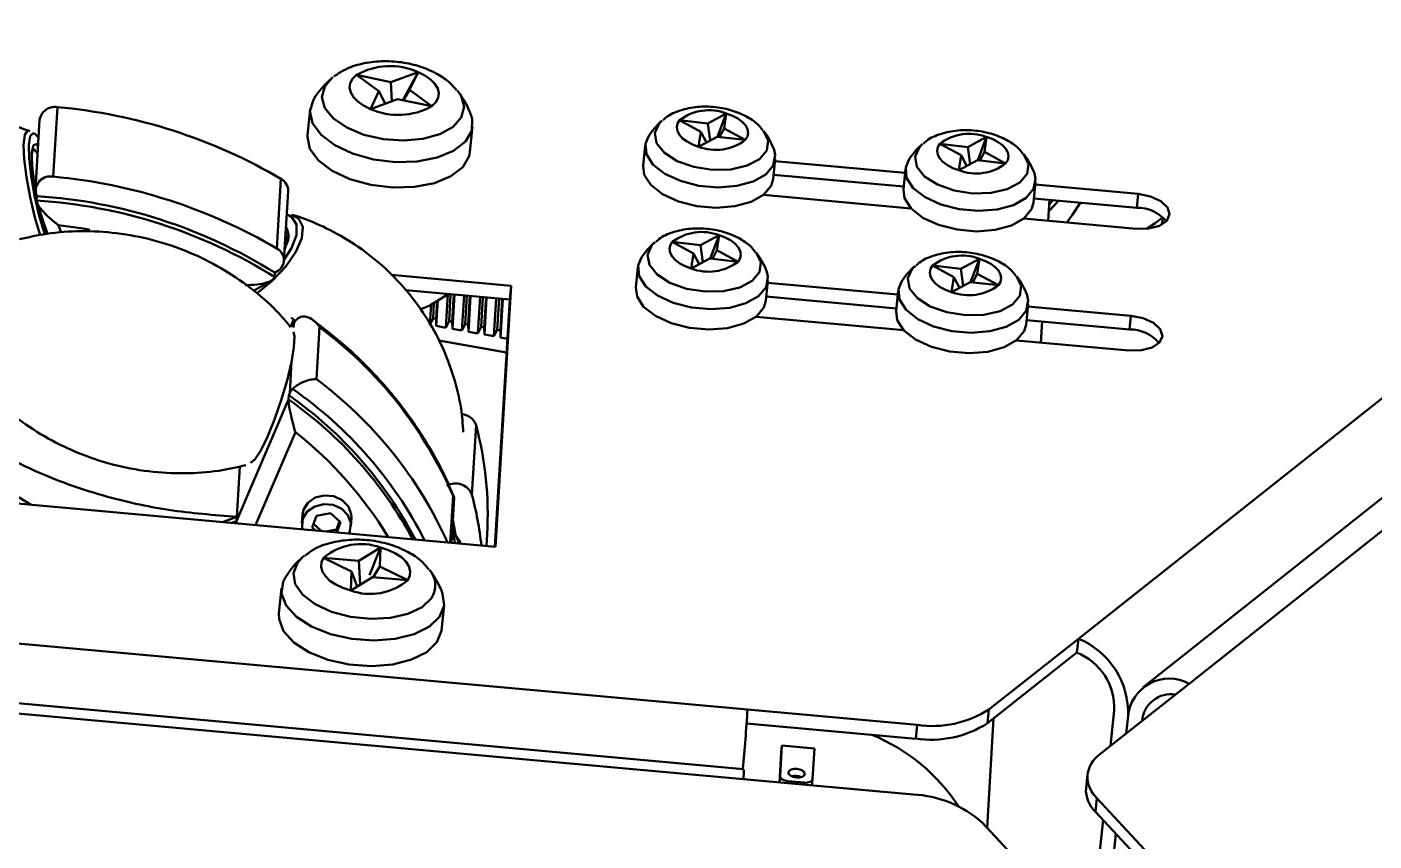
# Model space of a CAD drawing. Header units: millimetres. Extents: x 263 to 2983, y 441 to 2500.
# Drawn here: x 1960.1 to 2042.5, y 1750.5 to 1800.4 of the extents above; entities that cross this region are included whole.
import ezdxf

# ---------------------------------------------------------------- set-up
doc = ezdxf.new("R2010")
doc.units = ezdxf.units.MM
doc.header["$LTSCALE"] = 0.5
doc.layers.add('BOL', color=7, linetype='Continuous', lineweight=50)

msp = doc.modelspace()

# ---------------------------------------------------------------- linework, layer by layer
at = {"layer": 'BOL'}
for p, q in [((2071.721, 1800.35), (2024.44, 1762.925)), ((1982.35, 1796.981), (1984.022, 1797.591)), ((1984.022, 1797.591), (1983.099, 1795.872)), ((1984.022, 1797.591), (1983.503, 1796.504)), ((1978.816, 1797.277), (1978.725, 1797.203)), ((1981.62, 1796.415), (1980.255, 1797.413)), ((1980.255, 1797.413), (1982.35, 1796.981)), ((1982.35, 1796.981), (1982.423, 1795.811)), ((2075.665, 1797.366), (2028.383, 1759.941)), ((1981.102, 1795.329), (1981.62, 1796.415)), ((1982.773, 1795.939), (1981.102, 1795.329)), ((1981.62, 1796.415), (1982.01, 1795.661)), ((1984.868, 1795.507), (1982.773, 1795.939)), ((1983.503, 1796.504), (1983.136, 1795.864)), ((1983.503, 1796.504), (1984.868, 1795.507)), ((1986.469, 1796.407), (1986.421, 1796.467)), ((1961.95, 1795.448), (1961.696, 1791.191)), ((1977.415, 1795.288), (1977.254, 1793.727)), ((2001.751, 1794.447), (2002.89, 1795.06)), ((2002.89, 1795.06), (2002.354, 1793.634)), ((2002.89, 1795.06), (2002.756, 1794.146)), ((1960.86, 1794.667), (1960.607, 1790.409)), ((1987.202, 1792.705), (1987.362, 1794.265)), ((1998.972, 1794.636), (1998.779, 1794.442)), ((2001.326, 1793.939), (2000.029, 1794.646)), ((2000.029, 1794.646), (2001.751, 1794.447)), ((2001.751, 1794.447), (2001.892, 1793.4)), ((2002.756, 1794.146), (2002.483, 1793.619)), ((2002.756, 1794.146), (2004.053, 1793.439)), ((2001.192, 1793.024), (2001.326, 1793.939)), ((2002.332, 1793.637), (2001.192, 1793.024)), ((2001.326, 1793.939), (2001.67, 1793.281)), ((2004.053, 1793.439), (2002.332, 1793.637)), ((2017.682, 1793.005), (2018.822, 1793.618)), ((2018.822, 1793.618), (2018.286, 1792.192)), ((2018.822, 1793.618), (2018.688, 1792.704)), ((1960.698, 1793.166), (1960.768, 1793.111)), ((1997.924, 1793.104), (1997.795, 1791.856)), ((2014.904, 1793.194), (2014.711, 1793)), ((2017.258, 1792.497), (2015.961, 1793.204)), ((2015.961, 1793.204), (2017.682, 1793.005)), ((2017.124, 1791.582), (2017.258, 1792.497)), ((2017.258, 1792.497), (2017.602, 1791.839)), ((2017.682, 1793.005), (2017.824, 1791.958)), ((2018.688, 1792.704), (2018.415, 1792.177)), ((2018.688, 1792.704), (2019.985, 1791.997)), ((2005.753, 1791.038), (2005.882, 1792.286)), ((2005.867, 1792.147), (2013.831, 1791.426)), ((2018.264, 1792.195), (2017.124, 1791.582)), ((2019.985, 1791.997), (2018.264, 1792.195)), ((1975.38, 1786.794), (1975.634, 1791.052)), ((2005.781, 1791.305), (2013.745, 1790.584)), ((2013.856, 1791.662), (2013.727, 1790.414)), ((1960.615, 1790.547), (1960.582, 1790.539)), ((1960.69, 1789.999), (1960.645, 1790.129)), ((1975.815, 1786.045), (1976.069, 1790.303)), ((2014.193, 1789.253), (2005.16, 1790.07)), ((2021.685, 1789.596), (2021.814, 1790.844)), ((2021.799, 1790.705), (2028.096, 1790.135)), ((2028.096, 1790.135), (2028.009, 1789.293)), ((1960.674, 1789.733), (1960.69, 1789.999)), ((1960.697, 1789.602), (1961.347, 1787.7)), ((2021.713, 1789.863), (2028.009, 1789.293)), ((2022.585, 1788.493), (2022.662, 1789.777)), ((2022.872, 1789.758), (2022.644, 1789.475)), ((1960.842, 1788.804), (1960.759, 1789.133)), ((1961.176, 1787.662), (1960.842, 1788.804)), ((1961.035, 1788.591), (1961.042, 1788.593)), ((1976.131, 1788.812), (1975.983, 1788.867)), ((2027.969, 1788.006), (2021.092, 1788.628)), ((1962.009, 1788.228), (1962.169, 1787.761)), ((2001.306, 1786.996), (2002.446, 1787.609)), ((2002.446, 1787.609), (2001.909, 1786.183)), ((2002.446, 1787.609), (2002.312, 1786.695)), ((2029.093, 1788.087), (2028.804, 1788.121)), ((1998.528, 1787.185), (1998.335, 1786.991)), ((2000.882, 1786.488), (1999.585, 1787.195)), ((1999.585, 1787.195), (2001.306, 1786.996)), ((2001.306, 1786.996), (2001.447, 1785.95)), ((2000.748, 1785.574), (2000.882, 1786.488)), ((2001.888, 1786.186), (2000.748, 1785.574)), ((2000.882, 1786.488), (2001.226, 1785.83)), ((2003.609, 1785.988), (2001.888, 1786.186)), ((2002.312, 1786.695), (2002.039, 1786.168)), ((2002.312, 1786.695), (2003.609, 1785.988)), ((2017.238, 1785.554), (2018.378, 1786.167)), ((2018.378, 1786.167), (2017.841, 1784.741)), ((2018.378, 1786.167), (2018.244, 1785.253)), ((1975.232, 1785.056), (1975.248, 1785.322)), ((1975.379, 1785.395), (1975.248, 1785.322)), ((1982.374, 1785.177), (1989.718, 1784.512)), ((1997.479, 1785.653), (1997.351, 1784.405)), ((2014.46, 1785.743), (2014.267, 1785.549)), ((2016.814, 1785.046), (2015.517, 1785.753)), ((2015.517, 1785.753), (2017.238, 1785.554)), ((2017.238, 1785.554), (2017.379, 1784.508)), ((2018.244, 1785.253), (2017.971, 1784.726)), ((2018.244, 1785.253), (2019.541, 1784.546)), ((1973.947, 1784.215), (1975.03, 1784.821)), ((1989.718, 1784.512), (1988.766, 1768.546)), ((1989.632, 1783.67), (1989.718, 1784.512)), ((2005.309, 1783.587), (2005.437, 1784.835)), ((2005.423, 1784.696), (2013.387, 1783.975)), ((2016.68, 1784.132), (2016.814, 1785.046)), ((2017.819, 1784.744), (2016.68, 1784.132)), ((2016.814, 1785.046), (2017.158, 1784.388)), ((2019.541, 1784.546), (2017.819, 1784.744)), ((1983.268, 1784.246), (1989.632, 1783.67)), ((1984.748, 1783.304), (1985.759, 1783.948)), ((1984.994, 1783.461), (1984.938, 1782.522)), ((1985.2, 1783.592), (1985.134, 1782.487)), ((1985.232, 1783.613), (1985.139, 1782.055)), ((1985.849, 1784.012), (1985.726, 1781.95)), ((1985.766, 1784.02), (1985.759, 1783.948)), ((1986.018, 1783.997), (1985.919, 1782.347)), ((1986.215, 1783.979), (1986.116, 1782.312)), ((1986.246, 1783.977), (1986.121, 1781.88)), ((1986.836, 1783.923), (1986.708, 1781.775)), ((1987.005, 1783.908), (1986.901, 1782.171)), ((1987.202, 1783.89), (1987.097, 1782.136)), ((1987.233, 1783.887), (1987.103, 1781.704)), ((1987.823, 1783.834), (1987.69, 1781.599)), ((1987.991, 1783.819), (1987.883, 1781.995)), ((1988.189, 1783.801), (1988.079, 1781.96)), ((1988.22, 1783.798), (1988.084, 1781.528)), ((1988.81, 1783.745), (1988.671, 1781.423)), ((1989.632, 1783.67), (1988.73, 1768.549)), ((1988.978, 1783.729), (1988.864, 1781.819)), ((1989.176, 1783.711), (1989.061, 1781.784)), ((1989.206, 1783.709), (1989.066, 1781.352)), ((2005.337, 1783.854), (2013.3, 1783.133)), ((2013.411, 1784.211), (2013.283, 1782.963)), ((1984.158, 1783.065), (1984.748, 1783.304)), ((1984.817, 1783.349), (1984.745, 1782.126)), ((2013.749, 1781.802), (2004.716, 1782.619)), ((2021.241, 1782.145), (2021.369, 1783.393)), ((2021.355, 1783.254), (2027.652, 1782.684)), ((2027.652, 1782.684), (2027.565, 1781.842)), ((1976.394, 1782.41), (1976.218, 1782)), ((1976.383, 1782.343), (1976.236, 1781.999)), ((1976.497, 1782.379), (1976.256, 1782.566)), ((1976.383, 1782.343), (1976.367, 1782.077)), ((1976.421, 1782.203), (1976.367, 1782.077)), ((1976.407, 1781.964), (1976.421, 1782.203)), ((1977.989, 1781.993), (1977.799, 1778.8)), ((1984.745, 1782.126), (1984.938, 1782.522)), ((1984.938, 1782.522), (1985.134, 1782.487)), ((1985.139, 1782.055), (1985.134, 1782.487)), ((1985.726, 1781.95), (1985.139, 1782.055)), ((1985.726, 1781.95), (1985.919, 1782.347)), ((1985.919, 1782.347), (1986.116, 1782.312)), ((1986.121, 1781.88), (1986.116, 1782.312)), ((1986.708, 1781.775), (1986.121, 1781.88)), ((1986.708, 1781.775), (1986.901, 1782.171)), ((1986.901, 1782.171), (1987.097, 1782.136)), ((1987.103, 1781.704), (1987.097, 1782.136)), ((1987.69, 1781.599), (1987.883, 1781.995)), ((1987.883, 1781.995), (1988.079, 1781.96)), ((1988.084, 1781.528), (1988.079, 1781.96)), ((1988.671, 1781.423), (1988.864, 1781.819)), ((1988.864, 1781.819), (1989.061, 1781.784)), ((1989.066, 1781.352), (1989.061, 1781.784)), ((2021.268, 1782.412), (2027.565, 1781.842)), ((2022.141, 1781.042), (2022.218, 1782.326)), ((1989.438, 1780.424), (1985.288, 1781.167)), ((1987.69, 1781.599), (1987.103, 1781.704)), ((1988.671, 1781.423), (1988.084, 1781.528)), ((1989.489, 1781.277), (1989.066, 1781.352)), ((2027.525, 1780.555), (2020.648, 1781.177)), ((1976.167, 1777.945), (1976.283, 1779.895)), ((1976.098, 1777.553), (1976.113, 1777.819)), ((1976.167, 1777.945), (1976.113, 1777.819)), ((1972.918, 1770.122), (1976.098, 1777.553)), ((1976.512, 1775.564), (1974.078, 1769.875)), ((1987.571, 1775.991), (1987.317, 1771.734)), ((1988.766, 1768.546), (1931.013, 1773.773)), ((1972.933, 1770.388), (1973.117, 1773.463)), ((1985.993, 1768.797), (1986.164, 1771.671)), ((1986.069, 1768.79), (1986.233, 1771.542)), ((1972.053, 1770.059), (1972.933, 1770.388)), ((1972.918, 1770.122), (1972.933, 1770.388)), ((1976.946, 1770.515), (1976.915, 1769.983)), ((1977.803, 1770.447), (1977.552, 1769.732)), ((1978.663, 1770.607), (1977.803, 1770.447)), ((1979.272, 1770.054), (1978.663, 1770.607)), ((1979.909, 1769.804), (1979.941, 1770.336)), ((2031.211, 1760.171), (2044.131, 1770.398)), ((1972.629, 1770.006), (1972.918, 1770.122)), ((1972.94, 1769.978), (1972.918, 1770.122)), ((1977.552, 1769.732), (1977.762, 1769.542)), ((1977.627, 1769.945), (1978.105, 1769.511)), ((1978.39, 1769.485), (1979.037, 1769.606)), ((1979.037, 1769.606), (1979.026, 1769.427)), ((1979.037, 1769.606), (1979.213, 1770.107)), ((1979.051, 1769.425), (1979.272, 1770.054)), ((1986.137, 1769.927), (1986.245, 1769.337)), ((1986.153, 1770.193), (1986.31, 1769.296)), ((1988.207, 1768.596), (1988.25, 1769.323)), ((1977.042, 1767.983), (1976.98, 1767.932)), ((1979.945, 1767.03), (1978.244, 1767.867)), ((1978.244, 1767.867), (1980.401, 1767.687)), ((1980.401, 1767.687), (1981.729, 1768.503)), ((1981.729, 1768.503), (1981.049, 1766.819)), ((1981.729, 1768.503), (1981.688, 1767.348)), ((1979.904, 1765.875), (1979.945, 1767.03)), ((1979.945, 1767.03), (1980.302, 1766.12)), ((1980.401, 1767.687), (1980.489, 1766.234)), ((1981.688, 1767.348), (1981.267, 1766.688)), ((1981.688, 1767.348), (1983.389, 1766.51)), ((2004.19, 1758.589), (1914.573, 1766.7)), ((1981.231, 1766.691), (1979.904, 1765.875)), ((1983.389, 1766.51), (1981.231, 1766.691)), ((1975.669, 1766.017), (1975.509, 1764.456)), ((1985.457, 1763.433), (1985.617, 1764.994)), ((2003.951, 1754.947), (1914.334, 1763.059)), ((2024.44, 1762.925), (2018.963, 1758.589)), ((2024.44, 1762.925), (2024.353, 1762.083)), ((1914.32, 1762.442), (2003.936, 1754.331)), ((2024.353, 1762.083), (2018.876, 1757.747)), ((2025.734, 1755.836), (2031.211, 1760.171)), ((2014.572, 1757.649), (2004.19, 1758.589)), ((2018.851, 1751.347), (2019.25, 1758.043)), ((2018.963, 1758.589), (2018.876, 1757.747)), ((2026.633, 1758.525), (2026.412, 1756.372)), ((2027.372, 1757.132), (2027.479, 1758.181)), ((2014.485, 1756.807), (2004.132, 1757.744)), ((2014.485, 1756.807), (2014.572, 1757.649)), ((2006.181, 1754.52), (2006.292, 1756.383)), ((2006.292, 1756.383), (2006.248, 1755.962)), ((2008.283, 1756.203), (2006.292, 1756.383)), ((2006.139, 1754.132), (2006.248, 1755.962)), ((2008.172, 1754.34), (2008.283, 1756.203)), ((2024.993, 1754.627), (2024.906, 1753.785)), ((2003.936, 1754.331), (2014.318, 1753.391)), ((2006.141, 1754.131), (2006.181, 1754.52)), ((2006.663, 1754.209), (2006.65, 1754.085)), ((2007.658, 1754.119), (2006.663, 1754.209)), ((2007.646, 1753.995), (2007.658, 1754.119)), ((2008.132, 1753.951), (2008.172, 1754.334)), ((2025.576, 1753.175), (2025.489, 1752.333)), ((2030.48, 1747.9), (2025.576, 1753.175)), ((2029.802, 1747.694), (2025.489, 1752.333)), ((2018.55, 1751.671), (2023.454, 1746.396)), ((2025.946, 1751.842), (2025.37, 1746.236)), ((2026.185, 1745.593), (2026.74, 1750.988))]:
    msp.add_line(p, q, dxfattribs=at)
at = {"layer": 'BOL', "flags": 128}
for points in [[(1984.868, 1795.507), (1985.108, 1795.746), (1985.251, 1796.012), (1985.29, 1796.296), (1985.225, 1796.586), (1985.057, 1796.871), (1984.793, 1797.14), (1984.443, 1797.383), (1984.022, 1797.591)], [(1978.725, 1797.203), (1978.31, 1796.708), (1978.142, 1796.062), (1978.327, 1795.391), (1978.848, 1794.751), (1979.665, 1794.192), (1980.711, 1793.76), (1981.9, 1793.49), (1983.138, 1793.403), (1984.323, 1793.508), (1985.359, 1793.795), (1986.163, 1794.241), (1986.669, 1794.81), (1986.837, 1795.455), (1986.653, 1796.126), (1986.469, 1796.407)], [(1980.255, 1797.413), (1980.015, 1797.174), (1979.872, 1796.908), (1979.833, 1796.624), (1979.899, 1796.334), (1980.067, 1796.049), (1980.33, 1795.78), (1980.68, 1795.537), (1981.102, 1795.329)], [(1977.638, 1795.928), (1977.617, 1795.894), (1977.408, 1795.19), (1977.569, 1794.455), (1978.087, 1793.744), (1978.924, 1793.11), (1980.018, 1792.599), (1981.288, 1792.249), (1982.639, 1792.087), (1983.972, 1792.125), (1985.188, 1792.359), (1986.195, 1792.772), (1986.921, 1793.334), (1987.31, 1794.003), (1987.335, 1794.73), (1987.275, 1794.938)], [(2004.053, 1793.439), (2004.18, 1793.649), (2004.225, 1793.874), (2004.186, 1794.106), (2004.064, 1794.335), (2003.865, 1794.553), (2003.595, 1794.751), (2003.266, 1794.922), (2002.89, 1795.06)], [(1998.779, 1794.442), (1998.514, 1793.864), (1998.624, 1793.244), (1999.099, 1792.65), (1999.886, 1792.146), (2000.9, 1791.786), (2002.032, 1791.61), (2003.159, 1791.637), (2004.158, 1791.864), (2004.922, 1792.266), (2005.367, 1792.8), (2005.445, 1793.407), (2005.167, 1793.999)], [(2000.029, 1794.646), (1999.902, 1794.435), (1999.858, 1794.21), (1999.897, 1793.978), (2000.018, 1793.749), (2000.217, 1793.531), (2000.487, 1793.333), (2000.816, 1793.162), (2001.192, 1793.024)], [(1960.884, 1787.612), (1960.571, 1788.696), (1960.277, 1789.942), (1960.053, 1791.164), (1959.918, 1792.262), (1959.883, 1793.148), (1959.95, 1793.751), (1960.114, 1794.02), (1960.227, 1794.023)], [(1960.759, 1789.133), (1960.553, 1790.037), (1960.338, 1791.24), (1960.216, 1792.305), (1960.198, 1793.139), (1960.285, 1793.668), (1960.471, 1793.843), (1960.562, 1793.814)], [(1960.562, 1793.814), (1960.738, 1793.651), (1960.795, 1793.574)], [(1977.254, 1793.727), (1977.248, 1793.63), (1977.408, 1792.895), (1977.926, 1792.184), (1978.763, 1791.549), (1979.857, 1791.038), (1981.127, 1790.689), (1982.479, 1790.527), (1983.812, 1790.564), (1985.027, 1790.799), (1986.035, 1791.212), (1986.761, 1791.774), (1987.15, 1792.443), (1987.202, 1792.705)], [(1998.102, 1793.617), (1997.938, 1793.2), (1997.996, 1792.559), (1998.402, 1791.93), (1999.119, 1791.369), (2000.083, 1790.926), (2001.209, 1790.64), (2002.396, 1790.536), (2003.54, 1790.625), (2004.538, 1790.897), (2005.302, 1791.329), (2005.764, 1791.883), (2005.883, 1792.509), (2005.812, 1792.824)], [(2019.985, 1791.997), (2020.112, 1792.207), (2020.157, 1792.432), (2020.117, 1792.664), (2019.996, 1792.893), (2019.797, 1793.111), (2019.527, 1793.309), (2019.198, 1793.48), (2018.822, 1793.618)], [(1960.605, 1790.381), (1960.488, 1791.095), (1960.391, 1792.017), (1960.391, 1792.712), (1960.489, 1793.113), (1960.675, 1793.179), (1960.698, 1793.166)], [(1960.4, 1792.893), (1960.554, 1792.834), (1960.737, 1792.601)], [(2014.711, 1793), (2014.445, 1792.422), (2014.556, 1791.802), (2015.03, 1791.208), (2015.818, 1790.704), (2016.832, 1790.344), (2017.964, 1790.168), (2019.091, 1790.195), (2020.09, 1790.422), (2020.853, 1790.824), (2021.299, 1791.358), (2021.377, 1791.965), (2021.099, 1792.557)], [(2015.961, 1793.204), (2015.834, 1792.993), (2015.79, 1792.768), (2015.829, 1792.536), (2015.95, 1792.307), (2016.149, 1792.089), (2016.419, 1791.891), (2016.748, 1791.72), (2017.124, 1791.582)], [(1997.795, 1791.856), (1997.868, 1791.311), (1998.274, 1790.682), (1998.991, 1790.12), (1999.955, 1789.677), (2001.081, 1789.391), (2002.268, 1789.288), (2003.412, 1789.376), (2004.41, 1789.649), (2005.174, 1790.081), (2005.636, 1790.635), (2005.753, 1791.038)], [(2014.034, 1792.175), (2013.87, 1791.758), (2013.928, 1791.117), (2014.334, 1790.488), (2015.051, 1789.927), (2016.015, 1789.484), (2017.141, 1789.198), (2018.328, 1789.094), (2019.472, 1789.183), (2020.47, 1789.455), (2021.234, 1789.887), (2021.696, 1790.441), (2021.815, 1791.067), (2021.744, 1791.382)], [(1960.687, 1789.965), (1960.673, 1790.036), (1960.667, 1790.066)], [(2013.727, 1790.414), (2013.8, 1789.869), (2014.206, 1789.24), (2014.922, 1788.678), (2015.887, 1788.235), (2017.012, 1787.949), (2018.2, 1787.846), (2019.344, 1787.934), (2020.342, 1788.207), (2021.106, 1788.639), (2021.568, 1789.193), (2021.685, 1789.596)], [(2028.096, 1790.135), (2028.853, 1789.985), (2029.485, 1789.695), (2029.897, 1789.311), (2030.024, 1788.89), (2029.848, 1788.496), (2029.396, 1788.19), (2028.736, 1788.018), (2027.969, 1788.006)], [(2022.619, 1789.059), (2023.02, 1789.495), (2023.212, 1789.727)], [(2023.723, 1788.39), (2024.056, 1788.827), (2024.57, 1789.604)], [(1961.295, 1787.726), (1961.227, 1787.925), (1960.948, 1788.865)], [(1974.154, 1784.034), (1975.088, 1784.811), (1975.926, 1785.702), (1976.548, 1786.598), (1976.902, 1787.425), (1976.962, 1788.117), (1976.72, 1788.618), (1976.3, 1788.86)], [(1975.819, 1786.115), (1976.268, 1786.807), (1976.585, 1787.612), (1976.593, 1788.268), (1976.293, 1788.717), (1976.131, 1788.812)], [(2028.611, 1788.004), (2029.13, 1788.34), (2029.606, 1788.71)], [(1963.942, 1787.946), (1963.524, 1788.018), (1962.009, 1788.228)], [(1975.854, 1786.696), (1976.007, 1787.251), (1975.917, 1787.755)], [(2003.609, 1785.988), (2003.736, 1786.198), (2003.78, 1786.423), (2003.741, 1786.655), (2003.62, 1786.884), (2003.421, 1787.102), (2003.151, 1787.3), (2002.822, 1787.472), (2002.446, 1787.609)], [(1998.335, 1786.991), (1998.069, 1786.413), (1998.18, 1785.793), (1998.654, 1785.199), (1999.441, 1784.695), (2000.456, 1784.335), (2001.588, 1784.16), (2002.714, 1784.187), (2003.714, 1784.413), (2004.477, 1784.815), (2004.923, 1785.349), (2005.001, 1785.956), (2004.723, 1786.549)], [(1999.585, 1787.195), (1999.458, 1786.985), (1999.413, 1786.759), (1999.452, 1786.528), (1999.574, 1786.298), (1999.773, 1786.08), (2000.043, 1785.882), (2000.372, 1785.711), (2000.748, 1785.574)], [(1997.658, 1786.166), (1997.493, 1785.749), (1997.552, 1785.108), (1997.958, 1784.479), (1998.675, 1783.918), (1999.639, 1783.475), (2000.765, 1783.189), (2001.952, 1783.085), (2003.096, 1783.174), (2004.094, 1783.446), (2004.858, 1783.879), (2005.32, 1784.432), (2005.439, 1785.058), (2005.367, 1785.373)], [(2019.541, 1784.546), (2019.668, 1784.756), (2019.712, 1784.981), (2019.673, 1785.213), (2019.552, 1785.442), (2019.352, 1785.66), (2019.083, 1785.858), (2018.754, 1786.03), (2018.378, 1786.167)], [(2014.267, 1785.549), (2014.001, 1784.971), (2014.112, 1784.351), (2014.586, 1783.757), (2015.373, 1783.253), (2016.388, 1782.893), (2017.52, 1782.718), (2018.646, 1782.745), (2019.646, 1782.971), (2020.409, 1783.373), (2020.854, 1783.907), (2020.933, 1784.514), (2020.655, 1785.107)], [(2015.517, 1785.753), (2015.39, 1785.543), (2015.345, 1785.317), (2015.384, 1785.086), (2015.506, 1784.856), (2015.705, 1784.638), (2015.974, 1784.44), (2016.304, 1784.269), (2016.68, 1784.132)], [(1997.351, 1784.405), (1997.424, 1783.86), (1997.83, 1783.231), (1998.546, 1782.67), (1999.51, 1782.226), (2000.636, 1781.94), (2001.824, 1781.837), (2002.967, 1781.925), (2003.966, 1782.198), (2004.73, 1782.63), (2005.191, 1783.184), (2005.309, 1783.587)], [(2013.589, 1784.724), (2013.425, 1784.307), (2013.484, 1783.666), (2013.89, 1783.037), (2014.607, 1782.476), (2015.571, 1782.033), (2016.697, 1781.747), (2017.884, 1781.643), (2019.028, 1781.732), (2020.026, 1782.004), (2020.79, 1782.437), (2021.252, 1782.99), (2021.37, 1783.616), (2021.299, 1783.931)], [(2013.283, 1782.963), (2013.356, 1782.418), (2013.761, 1781.789), (2014.478, 1781.228), (2015.442, 1780.784), (2016.568, 1780.498), (2017.756, 1780.395), (2018.899, 1780.483), (2019.897, 1780.756), (2020.661, 1781.188), (2021.123, 1781.742), (2021.241, 1782.145)], [(2027.652, 1782.684), (2028.409, 1782.534), (2029.041, 1782.245), (2029.452, 1781.86), (2029.58, 1781.439), (2029.404, 1781.046), (2028.951, 1780.739), (2028.292, 1780.567), (2027.525, 1780.555)], [(1973.77, 1773.677), (1974.039, 1773.887), (1974.394, 1774.438), (1974.806, 1775.281), (1975.236, 1776.341), (1975.648, 1777.525), (1976.003, 1778.726), (1976.272, 1779.839), (1976.429, 1780.764), (1976.461, 1781.419), (1976.402, 1781.697)], [(1979.784, 1769.359), (1979.85, 1769.509), (1979.903, 1770.002), (1979.729, 1770.478), (1979.355, 1770.865), (1978.837, 1771.104), (1978.254, 1771.159), (1977.696, 1771.021), (1977.246, 1770.711), (1976.974, 1770.277), (1976.921, 1769.785), (1976.956, 1769.615)], [(1979.941, 1770.336), (1979.935, 1770.534), (1979.761, 1771.01), (1979.386, 1771.397), (1978.869, 1771.636), (1978.286, 1771.691), (1977.727, 1771.553), (1977.278, 1771.244), (1977.006, 1770.81), (1976.946, 1770.515)], [(1986.276, 1768.771), (1986.258, 1768.982), (1986.106, 1769.41)], [(1986.503, 1768.751), (1986.427, 1769.036), (1986.214, 1769.428)], [(1976.98, 1767.932), (1976.647, 1767.569), (1976.403, 1766.935), (1976.511, 1766.265), (1976.962, 1765.614), (1977.72, 1765.033), (1978.722, 1764.57), (1979.889, 1764.262), (1981.124, 1764.135), (1982.329, 1764.198), (1983.405, 1764.447), (1984.266, 1764.861), (1984.842, 1765.406)], [(1978.244, 1767.867), (1978.115, 1767.598), (1978.091, 1767.313), (1978.17, 1767.023), (1978.352, 1766.74), (1978.628, 1766.473), (1978.989, 1766.235), (1979.42, 1766.033), (1979.904, 1765.875)], [(1983.389, 1766.51), (1983.517, 1766.78), (1983.542, 1767.065), (1983.462, 1767.354), (1983.281, 1767.638), (1983.004, 1767.904), (1982.644, 1768.143), (1982.213, 1768.345), (1981.729, 1768.503)], [(1975.892, 1766.657), (1975.766, 1766.406), (1975.674, 1765.686), (1975.951, 1764.953), (1976.575, 1764.26), (1977.502, 1763.661), (1978.661, 1763.197), (1979.968, 1762.905), (1981.324, 1762.806), (1982.63, 1762.907), (1983.789, 1763.201), (1984.714, 1763.666), (1985.338, 1764.267)], [(1985.338, 1764.267), (1985.613, 1764.96), (1985.529, 1765.667)], [(1975.509, 1764.456), (1975.513, 1764.125), (1975.79, 1763.392), (1976.415, 1762.7), (1977.342, 1762.1), (1978.501, 1761.637), (1979.807, 1761.345), (1981.164, 1761.246), (1982.47, 1761.347), (1983.629, 1761.641), (1984.554, 1762.105), (1985.177, 1762.706)], [(1985.177, 1762.706), (1985.453, 1763.399), (1985.457, 1763.433)], [(2007.69, 1754.651), (2007.658, 1754.756), (2007.555, 1754.852), (2007.397, 1754.925), (2007.208, 1754.962), (2007.016, 1754.959), (2006.851, 1754.916), (2006.738, 1754.84), (2006.694, 1754.741), (2006.726, 1754.636), (2006.829, 1754.54), (2006.987, 1754.468), (2007.176, 1754.43), (2007.368, 1754.433), (2007.533, 1754.476), (2007.646, 1754.553), (2007.69, 1754.651)], [(2006.181, 1754.52), (2006.187, 1754.467), (2006.212, 1754.415), (2006.256, 1754.365), (2006.315, 1754.319), (2006.389, 1754.279), (2006.473, 1754.247), (2006.566, 1754.223), (2006.663, 1754.209)], [(2007.658, 1754.119), (2007.756, 1754.115), (2007.85, 1754.122), (2007.938, 1754.139), (2008.015, 1754.165), (2008.079, 1754.2), (2008.128, 1754.242), (2008.159, 1754.289), (2008.172, 1754.34)]]:
    msp.add_lwpolyline(points, dxfattribs=at)
at = {"layer": 'BOL'}
for centre, radius, start, end in [((1982.314, 1793.786), 4.17, 65.82869, 119.57892), ((1982.218, 1793.12), 5.373, 130.54445, 148.48304), ((1982.218, 1793.12), 5.373, 19.77755, 37.71613), ((1961.795, 1794.514), 0.947, 80.61244, 170.71118), ((1958.972, 1762.686), 32.898, 59.571, 84.80615), ((1982.809, 1799.134), 4.17, 245.82957, 299.57804), ((2001.828, 1792.309), 2.949, 68.88989, 127.58416), ((2001.766, 1791.37), 4.299, 130.54445, 148.48304), ((2002.254, 1795.776), 2.949, 248.89144, 307.58131), ((2001.766, 1791.37), 4.299, 19.77755, 37.71613), ((2017.76, 1790.866), 2.949, 68.89144, 127.58131), ((2017.698, 1789.928), 4.299, 130.54445, 148.48304), ((2017.698, 1789.928), 4.299, 19.77755, 37.71613), ((2018.186, 1794.334), 2.949, 248.891, 307.58308), ((1961.509, 1790.325), 0.885, 77.77195, 192.80828), ((1958.718, 1758.428), 32.898, 59.57095, 84.80615), ((1975.252, 1790.33), 0.817, 358.11577, 62.16151), ((1958.714, 1758.638), 31.157, 57.98377, 86.39335), ((1958.729, 1758.904), 31.157, 57.98399, 86.39313), ((2028.057, 1787.019), 2.274, 39.36707, 91.19706), ((2028.487, 1788.675), 1.119, 337.72366, 1.7864), ((1974.86, 1787.552), 1.228, 324.72922, 28.44556), ((2001.384, 1784.858), 2.949, 68.89009, 127.584), ((1975.027, 1786.095), 0.783, 296.71781, 63.20636), ((2001.322, 1783.919), 4.299, 130.54445, 148.48304), ((2001.81, 1788.325), 2.949, 248.89009, 307.584), ((2001.322, 1783.919), 4.299, 19.77755, 37.71613), ((2017.316, 1783.415), 2.949, 68.89331, 127.58077), ((2017.254, 1782.477), 4.299, 130.54445, 148.48304), ((2017.254, 1782.477), 4.299, 19.77755, 37.71613), ((2017.742, 1786.883), 2.949, 248.891, 307.58308), ((1977.161, 1781.882), 0.807, 134.21945, 156.5558), ((1962.816, 1761.576), 25.437, 23.38205, 53.38209), ((2027.613, 1779.568), 2.274, 39.36753, 91.1966), ((1962.585, 1758.341), 25.496, 24.24793, 53.3644), ((1961.876, 1757.516), 24.798, 27.56183, 54.96019), ((1976.906, 1777.625), 0.806, 134.20681, 156.57181), ((1961.945, 1757.487), 25.229, 26.99636, 55.19564), ((1962.044, 1757.405), 24.565, 28.17702, 55.10474), ((1986.633, 1775.672), 0.991, 18.76651, 86.84323), ((1966.018, 1781.544), 11.867, 207.94281, 241.48108), ((1961.806, 1756.832), 23.815, 31.12125, 51.86516), ((1967.283, 1770.558), 21.003, 356.62915, 14.99319), ((1986.323, 1771.358), 1.064, 20.7101, 120.649), ((1966.78, 1766.256), 21.255, 6.39715, 14.93525), ((1980.524, 1765.234), 3.483, 69.76822, 130.89339), ((1980.473, 1763.848), 5.373, 130.54445, 148.48304), ((1980.473, 1763.848), 5.373, 19.77755, 37.71613), ((1983.674, 1766.195), 1.409, 325.95333, 41.86895), ((1981.108, 1769.143), 3.484, 249.77008, 310.89153), ((2022.553, 1758.37), 4.93, 357.80067, 67.50091), ((2022.938, 1758.667), 3.698, 357.80171, 67.50004), ((2029.996, 1757.957), 2.526, 61.23028, 174.91876), ((2030.132, 1757.731), 1.806, 81.84579, 174.87937), ((1870.423, 1767.536), 134.067, 354.61407, 356.17318), ((2015.502, 1764.027), 6.446, 261.70114, 302.47149), ((2007.326, 1746.229), 11.711, 33.36211, 67.51724), ((2015.415, 1763.186), 6.446, 261.70114, 302.47149), ((2026.686, 1754.444), 1.686, 124.35142, 228.8234), ((2000.719, 1754.714), 3.24, 353.2017, 4.12401), ((2007.089, 1753.693), 0.853, 63.26173, 104.99591), ((2026.728, 1753.674), 1.826, 176.50584, 227.24117), ((2014.029, 1746.617), 6.781, 48.18787, 87.56177)]:
    msp.add_arc(centre, radius, start, end, dxfattribs=at)
for points, knots in [([(1986.383, 1796.483), (1986.235, 1796.654), (1985.875, 1797.071), (1985.081, 1797.571), (1984.045, 1797.997), (1982.856, 1798.24), (1981.617, 1798.281), (1980.443, 1798.101), (1979.515, 1797.764), (1979.039, 1797.436), (1978.858, 1797.31)], [0, 0, 0, 0, 0.086861, 0.212431, 0.350074, 0.490768, 0.632137, 0.777371, 0.915112, 1, 1, 1, 1]), ([(2005.126, 1794.008), (2005.045, 1794.118), (2004.797, 1794.452), (2004.173, 1794.871), (2003.28, 1795.263), (2002.221, 1795.479), (2001.106, 1795.496), (2000.089, 1795.28), (1999.379, 1794.986), (1999.088, 1794.709), (1999.021, 1794.646)], [0, 0, 0, 0, 0.06413, 0.1957, 0.342824, 0.496063, 0.65066, 0.810994, 0.956573, 1, 1, 1, 1]), ([(1960.257, 1793.979), (1959.847, 1794.121), (1958.765, 1794.498), (1956.917, 1794.814), (1954.764, 1794.943), (1952.541, 1794.775), (1950.327, 1794.304), (1948.196, 1793.53), (1946.263, 1792.513), (1944.608, 1791.377), (1943.685, 1790.501), (1943.27, 1790.106)], [0, 0, 0, 0, 0.071094, 0.18757, 0.304942, 0.422842, 0.550299, 0.673212, 0.791735, 0.906176, 1, 1, 1, 1]), ([(2021.058, 1792.566), (2020.977, 1792.676), (2020.729, 1793.01), (2020.105, 1793.429), (2019.212, 1793.821), (2018.153, 1794.037), (2017.038, 1794.054), (2016.021, 1793.838), (2015.311, 1793.544), (2015.02, 1793.267), (2014.953, 1793.204)], [0, 0, 0, 0, 0.06413, 0.1957, 0.342825, 0.496064, 0.65066, 0.810997, 0.956572, 1, 1, 1, 1]), ([(1960.582, 1790.539), (1960.532, 1790.85), (1960.428, 1791.485), (1960.383, 1792.264), (1960.38, 1792.757), (1960.494, 1792.94), (1960.454, 1792.924), (1960.449, 1792.922)], [0, 0, 0, 0, 0.2535, 0.517033, 0.776031, 0.971765, 1, 1, 1, 1]), ([(1960.674, 1789.733), (1960.679, 1789.685), (1960.69, 1789.59), (1960.808, 1789.374), (1961.051, 1789.06), (1961.47, 1788.648), (1961.818, 1788.367), (1962.008, 1788.229), (1962.009, 1788.228)], [0, 0, 0, 0, 0.107631, 0.21441, 0.382753, 0.663937, 0.997026, 1, 1, 1, 1]), ([(1986.791, 1775.567), (1986.756, 1776.048), (1986.676, 1777.18), (1986.233, 1778.963), (1985.511, 1780.863), (1984.487, 1782.718), (1983.188, 1784.444), (1981.649, 1785.964), (1979.983, 1787.209), (1978.244, 1788.144), (1976.995, 1788.682), (1976.337, 1788.841), (1976.275, 1788.856)], [0, 0, 0, 0, 0.081674, 0.192309, 0.304753, 0.418213, 0.541183, 0.659925, 0.774206, 0.884026, 0.989091, 1, 1, 1, 1]), ([(1976.224, 1781.993), (1975.944, 1782.325), (1975.204, 1783.203), (1973.773, 1784.42), (1971.983, 1785.633), (1969.982, 1786.626), (1967.834, 1787.353), (1965.602, 1787.779), (1963.417, 1787.893), (1961.415, 1787.765), (1960.177, 1787.485), (1959.623, 1787.36)], [0, 0, 0, 0, 0.071035, 0.187726, 0.30527, 0.423316, 0.550906, 0.67394, 0.792593, 0.907186, 1, 1, 1, 1]), ([(2004.682, 1786.558), (2004.601, 1786.667), (2004.353, 1787.001), (2003.728, 1787.42), (2002.836, 1787.812), (2001.777, 1788.028), (2000.662, 1788.046), (1999.645, 1787.829), (1998.935, 1787.535), (1998.644, 1787.258), (1998.577, 1787.195)], [0, 0, 0, 0, 0.06413, 0.1957, 0.342824, 0.496063, 0.65066, 0.810994, 0.956573, 1, 1, 1, 1]), ([(2020.614, 1785.116), (2020.533, 1785.225), (2020.285, 1785.559), (2019.66, 1785.978), (2018.767, 1786.37), (2017.709, 1786.586), (2016.594, 1786.604), (2015.577, 1786.387), (2014.867, 1786.093), (2014.575, 1785.816), (2014.508, 1785.753)], [0, 0, 0, 0, 0.0641231, 0.1956937, 0.3428202, 0.4960596, 0.6506572, 0.8109956, 0.9565721, 1, 1, 1, 1]), ([(1975.232, 1785.056), (1975.219, 1785.014), (1975.194, 1784.93), (1975.025, 1784.806), (1974.694, 1784.676), (1974.139, 1784.577), (1973.681, 1784.557), (1973.433, 1784.558), (1973.431, 1784.558)], [0, 0, 0, 0, 0.107629, 0.214421, 0.382768, 0.663937, 0.997022, 1, 1, 1, 1]), ([(1976.599, 1782.46), (1976.662, 1782.509), (1976.787, 1782.607), (1977.043, 1782.648), (1977.362, 1782.582), (1977.702, 1782.359), (1977.903, 1782.123), (1977.988, 1781.995), (1977.989, 1781.993)], [0, 0, 0, 0, 0.139512, 0.278341, 0.47405, 0.742703, 0.996658, 1, 1, 1, 1]), ([(1976.383, 1782.343), (1976.388, 1782.379), (1976.397, 1782.443), (1976.424, 1782.435), (1976.436, 1782.432)], [0, 0, 0, 0, 0.5497136, 1, 1, 1, 1]), ([(1986.214, 1771.596), (1986.136, 1771.79), (1985.734, 1772.805), (1984.799, 1774.576), (1983.307, 1776.846), (1981.531, 1778.968), (1979.63, 1780.845), (1978.228, 1781.918), (1977.584, 1782.412)], [0, 0, 0, 0, 0.046627, 0.24282, 0.439196, 0.635787, 0.832574, 1, 1, 1, 1]), ([(1956.905, 1778.887), (1957.18, 1778.561), (1957.915, 1777.69), (1959.341, 1776.478), (1961.13, 1775.265), (1963.132, 1774.272), (1965.28, 1773.545), (1967.511, 1773.119), (1969.696, 1773.005), (1971.695, 1773.133), (1972.93, 1773.412), (1973.481, 1773.536)], [0, 0, 0, 0, 0.069839, 0.18674, 0.304496, 0.422755, 0.550574, 0.67383, 0.792697, 0.907497, 1, 1, 1, 1]), ([(1977.799, 1778.8), (1977.797, 1778.8), (1977.706, 1778.805), (1977.489, 1778.79), (1977.13, 1778.691), (1976.798, 1778.536), (1976.535, 1778.372), (1976.408, 1778.259), (1976.345, 1778.202)], [0, 0, 0, 0, 0.003366, 0.257308, 0.525959, 0.721653, 0.860492, 1, 1, 1, 1]), ([(1976.512, 1775.564), (1976.512, 1775.566), (1976.453, 1775.77), (1976.342, 1776.175), (1976.209, 1776.737), (1976.133, 1777.141), (1976.098, 1777.402), (1976.098, 1777.503), (1976.098, 1777.553)], [0, 0, 0, 0, 0.002971, 0.336052, 0.617237, 0.78558, 0.892373, 1, 1, 1, 1]), ([(1955.535, 1775.984), (1956.988, 1775.093), (1959.86, 1773.335), (1964.398, 1771.691), (1968.774, 1770.699), (1971.536, 1770.493), (1972.933, 1770.388)], [0, 0, 0, 0, 0.282957, 0.558872, 0.776682, 1, 1, 1, 1]), ([(1986.227, 1771.543), (1986.229, 1771.548), (1986.256, 1771.6), (1986.207, 1771.639), (1986.165, 1771.671), (1986.164, 1771.671)], [0, 0, 0, 0, 0.089841, 0.988106, 1, 1, 1, 1]), ([(1986.654, 1768.737), (1986.61, 1768.82), (1986.474, 1769.077), (1986.295, 1769.295), (1986.174, 1769.442)], [0, 0, 0, 0, 0.323254, 1, 1, 1, 1]), ([(1984.683, 1767.156), (1984.538, 1767.331), (1984.186, 1767.754), (1983.405, 1768.263), (1982.382, 1768.7), (1981.201, 1768.957), (1979.963, 1769.016), (1978.744, 1768.841), (1977.758, 1768.51), (1977.268, 1768.126), (1977.091, 1767.988)], [0, 0, 0, 0, 0.086018, 0.208747, 0.343651, 0.482234, 0.621338, 0.763991, 0.91493, 1, 1, 1, 1])]:
    msp.add_open_spline(points, degree=3, knots=knots, dxfattribs=at)

doc.saveas('drawing.dxf')
